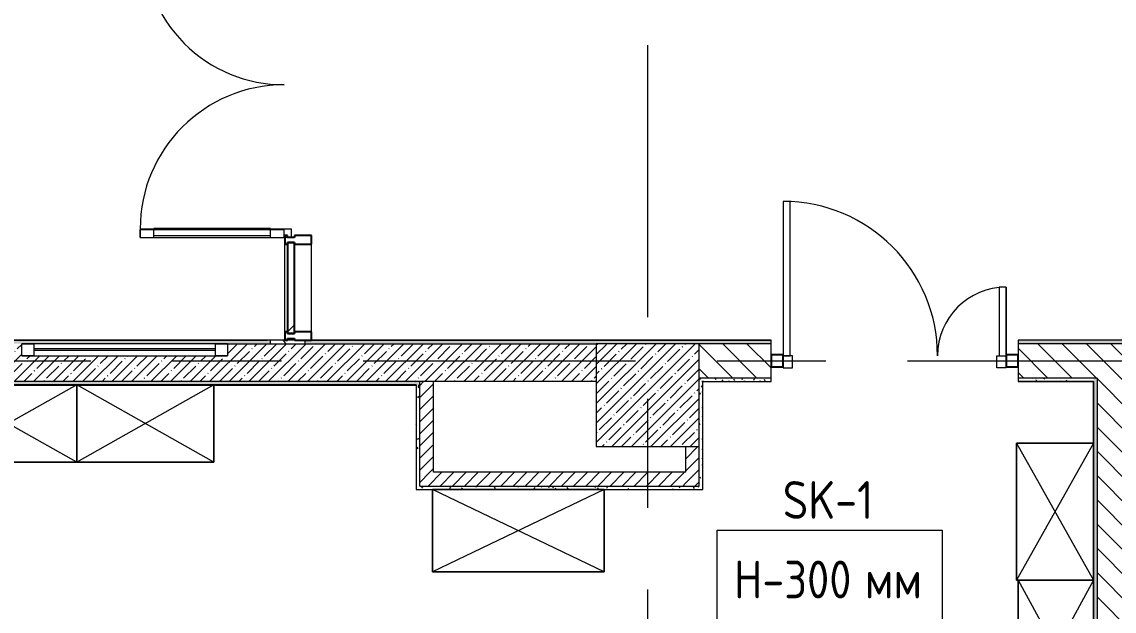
# Model space of a CAD drawing. Header units: millimetres. Extents: x -2911 to 185427, y -8553 to 29000.
# Drawn here: x 18560 to 24930, y 6340 to 9778 of the extents above; entities that cross this region are included whole.
import ezdxf

# ---------------------------------------------------------------- set-up
doc = ezdxf.new("R2010")
doc.units = ezdxf.units.MM
doc.linetypes.add('Осевая', pattern=[3175, 635, -476.25, 1587.5, -476.25])
for name, color, linetype, lineweight in [('A-DETL-GENF', 7, 'Continuous', 9), ('A-DOOR', 7, 'Continuous', 9), ('A-DOOR-1', 7, 'Continuous', 13), ('A-GLAZ', 7, 'Continuous', 9), ('A-GLAZ-1', 7, 'Continuous', 13), ('A-GLAZ-CURT', 7, 'Continuous', 9), ('A-GLAZ-CURT-1', 7, 'Continuous', 25), ('A-GLAZ-CWMG', 7, 'Continuous', 9), ('A-GLAZ-CWMG-1', 7, 'Continuous', 25), ('A-WALL', 7, 'Continuous', 9), ('E-ELEC-FIXT-IDEN', 7, 'Continuous', 9), ('I-WALL', 7, 'Continuous', 9), ('S-COLS', 7, 'Continuous', 9), ('Оси-2', 7, 'Осевая', 9)]:
    doc.layers.add(name, color=color, linetype=linetype, lineweight=lineweight)
for name, color, linetype, lineweight, true_color in [('A-WALL-1', 7, 'Continuous', 9, 0x3c3c3c), ('A-WALL-FNSH-1', 7, 'Continuous', 9, 0x3c3c3c), ('I-FURN-1', 7, 'Continuous', 9, 0xf0f0f0)]:
    doc.layers.add(name, color=color, linetype=linetype, lineweight=lineweight, true_color=true_color)
doc.styles.add('GOST Common', font='GOST_Common.ttf', dxfattribs={"width": 0.9, "height": 220})
pattern_1 = [(135, (0, 0), (-70.71068, -70.71068), [])]
pattern_2 = [(45, (0, 0), (-35.35534, 35.35534), [])]
pattern_3 = [(0, (0, 0), (121.92, 30.48), [10.058, -81.382, 10.058, -81.382, -487.68]), (0, (0, 0), (121.92, 30.48), [-182.88, 10.058, -172.822, 10.058, -81.382, -213.36]), (0, (0, 0), (121.92, 30.48), [-457.2, 10.058, -50.902, 10.058, -142.342]), (120, (45.72, 15.24), (-87.356454, 90.345817), [10.058, -81.382, 10.058, -81.382, -487.68]), (120, (45.72, 15.24), (-87.356454, 90.345817), [-182.88, 10.058, -172.822, 10.058, -81.382, -213.36]), (120, (45.72, 15.24), (-87.356454, 90.345817), [-457.2, 10.058, -50.902, 10.058, -142.342]), (240, (60.96, 76.2), (-34.563546, -120.825817), [10.058, -81.382, 10.058, -81.382, -487.68]), (240, (60.96, 76.2), (-34.563546, -120.825817), [-182.88, 10.058, -172.822, 10.058, -81.382, -213.36]), (240, (60.96, 76.2), (-34.563546, -120.825817), [-457.2, 10.058, -50.902, 10.058, -142.342])]

# ---------------------------------------------------------------- blocks, each defined once
blk = doc.blocks.new('BSC_Колонна _Прямоугольная - 600х600-V55-План размещения напольных электротехнических лючков и розеток 2 этажа в осях 1-12')
at = {"layer": 'S-COLS'}
h = blk.add_hatch(dxfattribs=at)
h.set_pattern_fill('FP_67', color=256, style=0, pattern_type=2)
h.set_pattern_definition([(45, (-22210, -7600), (-57.02463, 57.02463), []), (45, (-22152.975, -7600), (-57.02463, 57.02463), [100.806, -20.161, 3.353, -16.808])])
h.paths.add_polyline_path([(-300, -300), (300, -300), (300, 300), (-300, 300)])
for p, q in [((300, 300), (-300, 300)), ((-300, 300), (-300, -300)), ((300, -300), (300, 300)), ((-300, -300), (300, -300))]:
    blk.add_line(p, q, dxfattribs=at)
blk = doc.blocks.new('Шкаф параметрический - 1_204-V111-План размещения напольных электротехнических лючков и розеток 2 этажа в осях 1-12')
at = {"layer": 'I-FURN-1'}
for p, q in [((0, 0), (800, -450)), ((0, -450), (800, 0)), ((800, 0), (0, 0)), ((0, 0), (0, -450)), ((0, -450), (0, 0)), ((0, 0), (800, 0)), ((800, -450), (800, 0)), ((800, 0), (800, -450)), ((0, -450), (800, -450)), ((800, -450), (0, -450))]:
    blk.add_line(p, q, dxfattribs=at)
blk = doc.blocks.new('Шкаф параметрический - 4_5-26219760-План размещения напольных электротехнических лючков и розеток 2 этажа в осях 1-12')
at = {"layer": 'I-FURN-1'}
for p, q in [((0, 0), (1000, -480)), ((0, -480), (1000, 0)), ((1000, 0), (0, 0)), ((0, 0), (0, -480)), ((0, -480), (0, 0)), ((0, 0), (1000, 0)), ((1000, -480), (1000, 0)), ((1000, 0), (1000, -480)), ((0, -480), (1000, -480)), ((1000, -480), (0, -480))]:
    blk.add_line(p, q, dxfattribs=at)
blk = doc.blocks.new('Шкаф параметрический - 1_203-V112-План размещения напольных электротехнических лючков и розеток 2 этажа в осях 1-12')
at = {"layer": 'I-FURN-1'}
for p, q in [((0, 0), (800, -450)), ((0, -450), (800, 0)), ((800, 0), (0, 0)), ((0, 0), (0, -450)), ((0, -450), (0, 0)), ((0, 0), (800, 0)), ((800, -450), (800, 0)), ((800, 0), (800, -440)), ((800, -440), (800, -450)), ((0, -450), (800, -450)), ((800, -450), (0, -450))]:
    blk.add_line(p, q, dxfattribs=at)
blk = doc.blocks.new('Шкаф параметрический - 1_203-32432908-План размещения напольных электротехнических лючков и розеток 2 этажа в осях 1-12')
at = {"layer": 'I-FURN-1'}
for p, q in [((0, 0), (800, -440)), ((0, -440), (800, 0)), ((800, 0), (0, 0)), ((0, 0), (0, -440)), ((0, -440), (0, 0)), ((0, 0), (799.9, 0)), ((800, -440), (800, 0)), ((800, 0), (800, -440)), ((0, -440), (800, -440)), ((799.9, -440), (0, -440))]:
    blk.add_line(p, q, dxfattribs=at)
blk = doc.blocks.new('Прямоугольный импост - 50 x 70 мм-31927764-План размещения напольных электротехнических лючков и розеток 2 этажа в осях 1-12')
at = {"layer": 'A-GLAZ-CWMG-1'}
for p, q in [((-70, 35), (0, 35)), ((-70, -35), (-70, 35)), ((0, 35), (0, -35)), ((0, -35), (-70, -35))]:
    blk.add_line(p, q, dxfattribs=at)
blk = doc.blocks.new('Дверь_Витражная_остекление_ - ДВН_ДАО_Главный вход_1200 в свету Д-22 _п_-31928779-План размещения напольных электротехнических лючков и розеток 2 этажа в осях 1-12')
at = {"layer": 'A-DETL-GENF'}
for p, q in [((-610, 930), (-650, 930)), ((-650, 930), (-650, 35)), ((-610, 30), (-610, 930)), ((650, 430), (610, 430)), ((610, 430), (610, 30)), ((650, 35), (650, 430)), ((-650, 30), (-610, 30)), ((-595, 30), (-650, 30)), ((-595, -40), (-595, 30)), ((595, -40), (595, 30)), ((595, 30), (650, 30)), ((610, 30), (650, 30)), ((-650, -35), (-650, -40)), ((-650, -40), (-595, -40)), ((650, -40), (595, -40)), ((650, -35), (650, -40))]:
    blk.add_line(p, q, dxfattribs=at)
at = {"layer": 'A-DOOR'}
for p, q in [((-650, 930), (-650, 35)), ((650, 430), (650, 35))]:
    blk.add_line(p, q, dxfattribs=at)
for centre, radius, start, end in [((-650, 30), 900, 360, 90), ((650, 30), 400, 90, 180)]:
    blk.add_arc(centre, radius, start, end, dxfattribs=at)
blk = doc.blocks.new('Прямоугольный импост - 50 x 70 мм-31701779-План размещения напольных электротехнических лючков и розеток 2 этажа в осях 1-12')
at = {"layer": 'A-GLAZ-CWMG-1'}
for p, q in [((0, 35), (-70, 35)), ((-70, 35), (-70, -35)), ((0, -35), (0, 35)), ((-70, -35), (0, -35))]:
    blk.add_line(p, q, dxfattribs=at)
blk = doc.blocks.new('Прямоугольный импост - Импост структурный с накладкой - 160мм Темный-30756008-План размещения напольных электротехнических лючков и розеток 2 этажа в осях 1-12')
at = {"layer": 'A-GLAZ-CWMG-1'}
for p, q in [((-50, 0), (-50, 17)), ((-50, 17), (0, 17)), ((-40, 0), (-50, 0)), ((-40, -40), (-40, 0)), ((0, 0), (-10, 0)), ((-10, 0), (-10, -40)), ((0, 17), (0, 0)), ((-50, -140), (-50, -40)), ((-50, -40), (-40, -40)), ((-10, -40), (0, -40)), ((0, -40), (0, -140)), ((0, -140), (-50, -140))]:
    blk.add_line(p, q, dxfattribs=at)
blk = doc.blocks.new('Системная панель - Стекло - 40мм-32387061-План размещения напольных электротехнических лючков и розеток 2 этажа в осях 1-12')
at = {"layer": 'A-GLAZ-CURT'}
h = blk.add_hatch(dxfattribs=at)
h.set_pattern_fill('FP_95', color=256, style=0, pattern_type=2)
h.set_pattern_definition([(135, (8125.22, -20210), (-282.843, -282.843), [200, -600]), (135, (8225.22, -20410), (-282.843, -282.843), [600, -200]), (135, (8325.22, -20010), (-282.843, -282.843), [200, -600])])
h.paths.add_polyline_path([(265.2, 40), (-265.2, 40), (-265.2, 0), (265.2, 0)])
at = {"layer": 'A-GLAZ-CURT-1'}
for p, q in [((265.2, 40), (-265.2, 40)), ((-265.2, 40), (-265.2, 0)), ((-265.2, 0), (265.2, 0)), ((265.2, 0), (265.2, 40))]:
    blk.add_line(p, q, dxfattribs=at)
blk = doc.blocks.new('Прямоугольный импост - Импост структурный с накладкой - 160мм Темный-32387059-План размещения напольных электротехнических лючков и розеток 2 этажа в осях 1-12')
at = {"layer": 'A-GLAZ-CWMG'}
for p, q in [((20093, 7970), (20093, 8480.4)), ((20250, 7970), (20250, 8480.4))]:
    blk.add_line(p, q, dxfattribs=at)
blk = doc.blocks.new('Прямоугольный импост - Импост структурный с накладкой - 160мм Темный-30755591-План размещения напольных электротехнических лючков и розеток 2 этажа в осях 1-12')
at = {"layer": 'A-GLAZ-CWMG-1'}
for p, q in [((-25, 0), (-25, 17)), ((-25, 17), (25, 17)), ((-15, 0), (-25, 0)), ((-15, -40), (-15, 0)), ((25, 0), (15, 0)), ((15, 0), (15, -40)), ((25, 17), (25, 0)), ((-25, -140), (-25, -40)), ((-25, -40), (-15, -40)), ((15, -40), (25, -40)), ((25, -40), (25, -140)), ((25, -140), (-25, -140))]:
    blk.add_line(p, q, dxfattribs=at)
blk = doc.blocks.new('Дверь_Витражная_остекление_ - ВВ-16 остекление-32390142-План размещения напольных электротехнических лючков и розеток 2 этажа в осях 1-12')
at = {"layer": 'A-DETL-GENF'}
for p, q in [((-787.5, -20), (-832.5, -20)), ((-832.5, -845), (-832.5, -20)), ((-787.5, -20), (-832.5, -20)), ((-832.5, -20), (-832.5, -845)), ((-787.5, -845), (-787.5, -20)), ((-787.5, -845), (-787.5, -20)), ((837.5, -860), (837.5, -20)), ((837.5, -20), (837.5, -860)), ((882.5, -860), (882.5, -20)), ((882.5, -860), (882.5, -20)), ((-832.5, -100), (-787.5, -100)), ((-822.5, -765), (-822.5, -100)), ((-778.5, -765), (-778.5, -100)), ((828.5, -780), (828.5, -100)), ((882.5, -100), (837.5, -100)), ((872.5, -780), (872.5, -100)), ((-832.5, -765), (-787.5, -765)), ((882.5, -780), (837.5, -780)), ((-832.5, -845), (-787.5, -845)), ((-832.5, -845), (-787.5, -845)), ((882.5, -860), (837.5, -860)), ((837.5, -860), (882.5, -860))]:
    blk.add_line(p, q, dxfattribs=at)
at = {"layer": 'A-DOOR'}
for p, q in [((-832.5, -845), (-832.5, -20)), ((832.5, -860), (832.5, -20))]:
    blk.add_line(p, q, dxfattribs=at)
for centre, radius, start, end in [((-832.5, -20), 825, 270, 0), ((832.5, -20), 840, 180, 270)]:
    blk.add_arc(centre, radius, start, end, dxfattribs=at)
at = {"layer": 'A-DOOR-1'}
for p, q in [((-882.5, 20), (-832.5, 20)), ((-882.5, -20), (-882.5, 20)), ((-832.5, 20), (-832.5, -20)), ((832.5, 20), (882.5, 20)), ((832.5, -20), (832.5, 20)), ((882.5, 20), (882.5, -20)), ((-832.5, -20), (-882.5, -20)), ((882.5, -20), (832.5, -20))]:
    blk.add_line(p, q, dxfattribs=at)
blk = doc.blocks.new('120_Окно_СКБ_1Ст - 120_Окно_СКБ_1Ст 400х1200 EI30-24228621-План размещения напольных электротехнических лючков и розеток 2 этажа в осях 1-12')
at = {"layer": 'A-GLAZ'}
for p, q in [((600, 110), (-600, 110)), ((530, 80), (-530, 80)), ((530, 70), (-530, 70)), ((-600, 40), (600, 40))]:
    blk.add_line(p, q, dxfattribs=at)
at = {"layer": 'A-GLAZ-1'}
for p, q in [((-600, 40), (-600, 110)), ((-600, 110), (-530, 110)), ((-530, 110), (-530, 40)), ((530, 40), (530, 110)), ((530, 110), (600, 110)), ((600, 110), (600, 40)), ((-530, 40), (-600, 40)), ((600, 40), (530, 40))]:
    blk.add_line(p, q, dxfattribs=at)

msp = doc.modelspace()

# ---------------------------------------------------------------- hatches: boundary and pattern name
at = {"layer": 'I-WALL'}
h = msp.add_hatch(dxfattribs=at)
h.set_pattern_fill('FP_11', color=256, style=0, pattern_type=2)
h.set_pattern_definition(pattern_1)
h.paths.add_polyline_path([(20010, 7900), (20210, 7900), (20210, 7920), (20010, 7920)])
h.paths.add_polyline_path([(20210, 10880), (20210, 10900), (20010, 10900), (20010, 10880), (20025.9, 10880)])
h = msp.add_hatch(dxfattribs=at)
h.set_pattern_fill('FP_87', color=256, style=0, pattern_type=2)
h.set_pattern_definition(pattern_3)
h.paths.add_polyline_path([(20010, 7900), (20010, 7920), (14999.9, 7920), (14999.9, 7900), (19760, 7900)])
h.paths.add_polyline_path([(13395.9, 7900), (13559.9, 7900), (13559.9, 7920), (6530, 7920), (6530, 7900), (12760, 7900)])
h.paths.add_polyline_path([(4030, 7900), (4030, 7920), (3285, 7920), (3285, 7908), (3340, 7908), (3340, 7900), (3730, 7900)])
h.paths.add_polyline_path([(1830, 7900), (1830, 7908), (1885, 7908), (1885, 7920), (1270, 7920), (1270, 7900), (1462, 7900)])
h = msp.add_hatch(dxfattribs=at)
h.set_pattern_fill('FP_15', color=256, style=0, pattern_type=2)
h.set_pattern_definition([(45, (0, 0), (-57.02463, 57.02463), []), (45, (57.025, 0), (-57.02463, 57.02463), [100.806, -20.161, 3.353, -16.808])])
h.paths.add_polyline_path([(21910, 7680), (21910, 7900), (19760, 7900), (19760, 7830), (18560, 7830), (18560, 7900), (17260, 7900), (17260, 7680), (21351.9, 7680)])
h = msp.add_hatch(dxfattribs=at)
h.set_pattern_fill('FP_87', color=256, style=0, pattern_type=2)
h.set_pattern_definition(pattern_3)
h.paths.add_polyline_path([(30910, 7900), (30930, 7900), (30930, 7920), (27460, 7920), (27460, 7908), (27490, 7908), (27490, 7900), (30633.9, 7900)])
h.paths.add_polyline_path([(26160, 7900), (26330, 7900), (26330, 7908), (26360, 7908), (26360, 7920), (24370, 7920), (24370, 7900), (25560, 7900)])
h.paths.add_polyline_path([(22930, 7900), (22930, 7920), (20210, 7920), (20210, 7900), (22677.9, 7900)])
h = msp.add_hatch(dxfattribs=at)
h.set_pattern_fill('FP_11', color=256, style=0, pattern_type=2)
h.set_pattern_definition(pattern_1)
h.paths.add_polyline_path([(25560, 7700), (25560, 7900), (24370, 7900), (24370, 7700), (25329.9, 7700)])
h.paths.add_polyline_path([(22677.9, 7700), (22930, 7700), (22930, 7900), (22510, 7900), (22510, 7700), (22530, 7700)])
h = msp.add_hatch(dxfattribs=at)
h.set_pattern_fill('FP_87', color=256, style=0, pattern_type=2)
h.set_pattern_definition(pattern_3)
h.paths.add_polyline_path([(20880, 7660), (20880, 7680), (17280, 7680), (17280, 7660), (20860, 7660)])
h = msp.add_hatch(dxfattribs=at)
h.set_pattern_fill('FP_87', color=256, style=0, pattern_type=2)
h.set_pattern_definition(pattern_3)
h.paths.add_polyline_path([(20880, 7070), (20880, 7660), (20860, 7660), (20860, 7070)])
h = msp.add_hatch(dxfattribs=at)
h.set_pattern_fill('FP_39', color=256, style=0, pattern_type=2)
h.set_pattern_definition(pattern_2)
h.paths.add_polyline_path([(20880, 7150), (20960, 7150), (20960, 7680), (20880, 7680), (20880, 7510.9)])
h = msp.add_hatch(dxfattribs=at)
h.set_pattern_fill('FP_87', color=256, style=0, pattern_type=2)
h.set_pattern_definition(pattern_3)
h.paths.add_polyline_path([(22510, 7050), (22530, 7050), (22530, 7700), (22510, 7700), (22510, 7070)])
h = msp.add_hatch(dxfattribs=at)
h.set_pattern_fill('FP_87', color=256, style=0, pattern_type=2)
h.set_pattern_definition(pattern_3)
h.paths.add_polyline_path([(24809, 7680), (24810, 7680), (24810, 7700), (24370, 7700), (24370, 7680)])
h.paths.add_polyline_path([(22930, 7680), (22930, 7700), (22530, 7700), (22530, 7680), (22677.9, 7680)])
h = msp.add_hatch(dxfattribs=at)
h.set_pattern_fill('FP_87', color=256, style=0, pattern_type=2)
h.set_pattern_definition(pattern_3)
h.paths.add_polyline_path([(24830, 100), (24830, 7700), (24810, 7700), (24810, 100)])
h = msp.add_hatch(dxfattribs=at)
h.set_pattern_fill('FP_11', color=256, style=0, pattern_type=2)
h.set_pattern_definition(pattern_1)
h.paths.add_polyline_path([(24830, 100), (25030, 100), (25030, 7700), (24830, 7700), (24830, 140)])
h = msp.add_hatch(dxfattribs=at)
h.set_pattern_fill('FP_39', color=256, style=0, pattern_type=2)
h.set_pattern_definition(pattern_2)
h.paths.add_polyline_path([(22430, 7070), (22510, 7070), (22510, 7300), (22430, 7300), (22430, 7150)])
h = msp.add_hatch(dxfattribs=at)
h.set_pattern_fill('FP_39', color=256, style=0, pattern_type=2)
h.set_pattern_definition(pattern_2)
h.paths.add_polyline_path([(20880, 7070), (22430, 7070), (22430, 7150), (20880, 7150)])
h = msp.add_hatch(dxfattribs=at)
h.set_pattern_fill('FP_87', color=256, style=0, pattern_type=2)
h.set_pattern_definition(pattern_3)
h.paths.add_polyline_path([(22510, 7050), (22510, 7070), (20860, 7070), (20860, 7050), (21351.9, 7050)])

# ---------------------------------------------------------------- linework, layer by layer
at = {"layer": 'A-WALL'}
for p, q in [((14999.9, 7920), (19990, 7920)), ((19760, 7900), (20010, 7900)), ((20010, 7900), (20010, 7920)), ((20210, 7920), (20210, 7900)), ((22930, 7900), (22510, 7900)), ((25560, 7900), (24370, 7900)), ((21910, 7680), (17260, 7680)), ((20860, 7660), (17280, 7660)), ((20859, 7659), (20859, 7660)), ((20880, 7070), (20880, 7680)), ((22930, 7700), (22510, 7700)), ((22531, 7679), (22530, 7679)), ((24830, 7700), (24370, 7700)), ((24810, 7680), (24370, 7680)), ((24809, 7679), (24809, 7680)), ((24810, 100), (24810, 7680))]:
    msp.add_line(p, q, dxfattribs=at)
at = {"layer": 'A-WALL-1'}
for p, q in [((20231, 7920), (19990, 7920)), ((20010, 7900), (21910, 7900)), ((22930, 7680), (22930, 7920)), ((24370, 7920), (24370, 7680)), ((26360, 7920), (24370, 7920)), ((20860, 7660), (20860, 7050)), ((20960, 7150), (20960, 7680)), ((22530, 7679), (22530, 7680)), ((22530, 7680), (22930, 7680)), ((24830, 7700), (24830, 100)), ((22430, 7300), (22430, 7150)), ((22510, 7070), (22510, 7300)), ((22430, 7150), (20960, 7150)), ((20860, 7050), (22530, 7050)), ((20880, 7070), (22510, 7070))]:
    msp.add_line(p, q, dxfattribs=at)
at = {"layer": 'A-WALL-FNSH-1'}
for p, q in [((19990, 7921), (14999.9, 7921)), ((19990, 7920), (19990, 7921)), ((22930, 7921), (20231, 7921)), ((20231, 7921), (20231, 7920)), ((20231, 7920), (22930, 7920)), ((22930, 7920), (22930, 7921)), ((26360, 7921), (24370, 7921)), ((24370, 7921), (24370, 7920)), ((17281, 7659), (20859, 7659)), ((20859, 7659), (20859, 7049)), ((22530, 7679), (22530, 7050)), ((22531, 7679), (22930, 7679)), ((22531, 7049), (22531, 7679)), ((22930, 7679), (22930, 7680)), ((24370, 7680), (24370, 7679)), ((24370, 7679), (24809, 7679)), ((24809, 7679), (24809, 150)), ((20859, 7049), (22531, 7049))]:
    msp.add_line(p, q, dxfattribs=at)
at = {"layer": 'E-ELEC-FIXT-IDEN', "flags": 128}
msp.add_lwpolyline([(22614.3, 6812.5), (23927.6, 6812.5), (23927.6, 5521.5), (22614.3, 5521.5)], close=True, dxfattribs=at)
at = {"layer": 'Оси-2'}
for p, q in [((22210, 593.7), (22210, 24898.1)), ((389, 7800), (35990, 7800))]:
    msp.add_line(p, q, dxfattribs=at)

# ---------------------------------------------------------------- block references
at = {"layer": 'A-DOOR', "rotation": 269.9999999999998}
msp.add_blockref('Дверь_Витражная_остекление_ - ВВ-16 остекление-32390142-План размещения напольных электротехнических лючков и розеток 2 этажа в осях 1-12', (20110, 9402.9), dxfattribs=at)
at = {"layer": 'A-DOOR'}
msp.add_blockref('Дверь_Витражная_остекление_ - ДВН_ДАО_Главный вход_1200 в свету Д-22 _п_-31928779-План размещения напольных электротехнических лючков и розеток 2 этажа в осях 1-12', (23650, 7800), dxfattribs=at)
at = {"layer": 'A-GLAZ'}
msp.add_blockref('120_Окно_СКБ_1Ст - 120_Окно_СКБ_1Ст 400х1200 EI30-24228621-План размещения напольных электротехнических лючков и розеток 2 этажа в осях 1-12', (19160, 7790), dxfattribs=at)
at = {"layer": 'A-GLAZ-CURT', "rotation": 269.9999999999997}
msp.add_blockref('Системная панель - Стекло - 40мм-32387061-План размещения напольных электротехнических лючков и розеток 2 этажа в осях 1-12', (20110, 8225.2), dxfattribs=at)
at = {"layer": 'A-GLAZ-CWMG', "extrusion": (0, 0, -1)}
for name, p, rotation in [('Прямоугольный импост - Импост структурный с накладкой - 160мм Темный-30755591-План размещения напольных электротехнических лючков и розеток 2 этажа в осях 1-12', (-20110, 8505.4), 270.0000000000002), ('Прямоугольный импост - Импост структурный с накладкой - 160мм Темный-30756008-План размещения напольных электротехнических лючков и розеток 2 этажа в осях 1-12', (-20110, 7920), 270.0000000000002), ('Прямоугольный импост - 50 x 70 мм-31927764-План размещения напольных электротехнических лючков и розеток 2 этажа в осях 1-12', (-24370, 7800), 180)]:
    msp.add_blockref(name, p, dxfattribs=dict(at, rotation=rotation))
at = {"layer": 'A-GLAZ-CWMG'}
msp.add_blockref('Прямоугольный импост - Импост структурный с накладкой - 160мм Темный-32387059-План размещения напольных электротехнических лючков и розеток 2 этажа в осях 1-12', (0, 0), dxfattribs=at)
at = {"layer": 'A-GLAZ-CWMG', "rotation": 180}
msp.add_blockref('Прямоугольный импост - 50 x 70 мм-31701779-План размещения напольных электротехнических лючков и розеток 2 этажа в осях 1-12', (22930, 7800), dxfattribs=at)
at = {"layer": 'I-FURN-1'}
for name, p, rotation in [('Шкаф параметрический - 1_204-V111-План размещения напольных электротехнических лючков и розеток 2 этажа в осях 1-12', (18880, 7210), 180), ('Шкаф параметрический - 1_204-V111-План размещения напольных электротехнических лючков и розеток 2 этажа в осях 1-12', (19680, 7210), 180), ('Шкаф параметрический - 1_203-V112-План размещения напольных электротехнических лючков и розеток 2 этажа в осях 1-12', (24810, 7320.9), 269.9999999999999), ('Шкаф параметрический - 4_5-26219760-План размещения напольных электротехнических лючков и розеток 2 этажа в осях 1-12', (21955, 6569), 180), ('Шкаф параметрический - 1_203-32432908-План размещения напольных электротехнических лючков и розеток 2 этажа в осях 1-12', (24810, 6520.9), 269.9999999999999)]:
    msp.add_blockref(name, p, dxfattribs=dict(at, rotation=rotation))
at = {"layer": 'S-COLS'}
msp.add_blockref('BSC_Колонна _Прямоугольная - 600х600-V55-План размещения напольных электротехнических лючков и розеток 2 этажа в осях 1-12', (22210, 7600), dxfattribs=at)

# ---------------------------------------------------------------- texts
at = {"layer": 'E-ELEC-FIXT-IDEN', "char_height": 220, "attachment_point": 1, "style": 'GOST Common'}
for s, insert, width in [('SK-1', (22997.3, 7098.8), 656.582), ('H-300 ', (22714.3, 6634.8), 923.544), ('мм', (23476.3, 6634.8), 375.19)]:
    msp.add_mtext(s, dxfattribs=dict(at, insert=insert, width=width))

doc.saveas('drawing.dxf')
